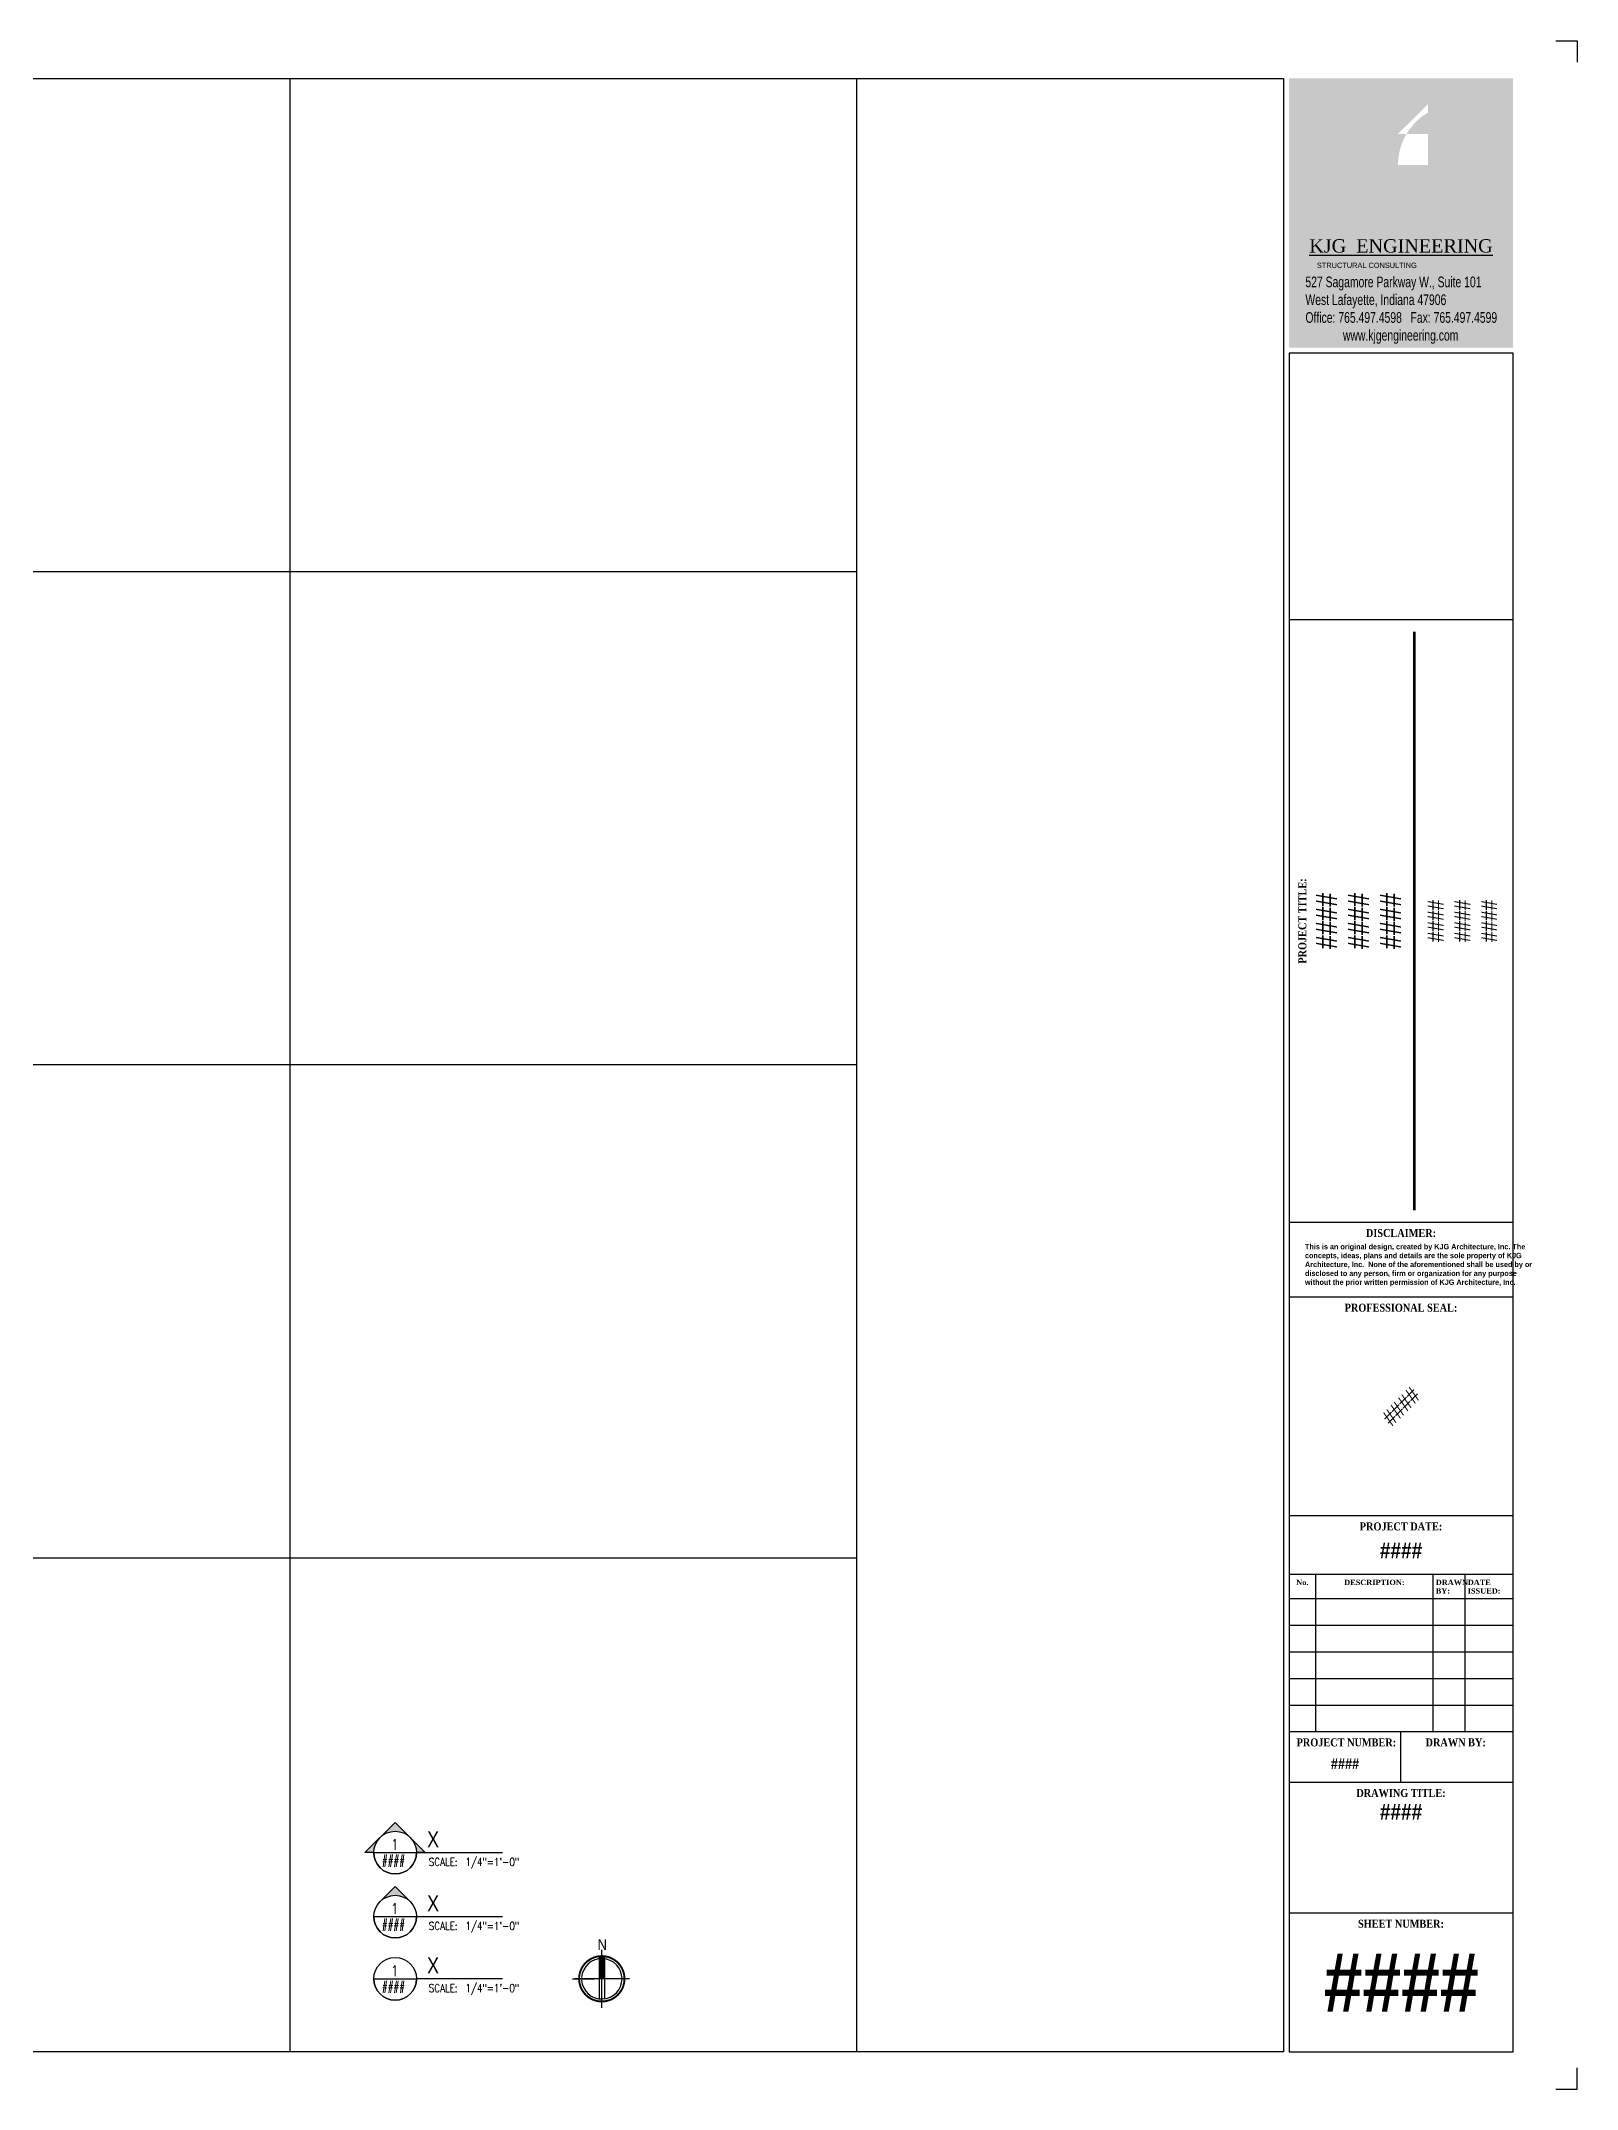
# Paper-space layout '24x36 (eng)' of a CAD drawing. Header units: inches. Extents: x 0 to 36, y 0 to 24.
# Drawn here: x 18 to 36, y 0 to 24 of the extents above; entities that cross this region are included whole.
import ezdxf
from ezdxf.enums import TextEntityAlignment as Align

# ---------------------------------------------------------------- set-up
doc = ezdxf.new("R2010")
doc.units = ezdxf.units.IN
doc.header["$LTSCALE"] = 0.5
doc.header["$MEASUREMENT"] = 0
doc.layers.get('Defpoints').update_dxf_attribs({"color": 27})
doc.layers.add('A-Anno-Note', color=4, linetype='Continuous')
doc.layers.add('G-Anno-Ttlb', color=7, linetype='Continuous')
doc.layers.add('G-Anno-Nplt', color=140, linetype='Continuous', plot=False)
doc.styles.add('Archstyle', font='romans.shx', dxfattribs={"width": 0.8, "height": 0.09375})
doc.styles.add('Arial', font='arial.ttf', dxfattribs={"width": 0.85})
doc.styles.add('Arial Bold', font='arialbd.ttf', dxfattribs={"width": 0.85})
doc.styles.get("Standard").update_dxf_attribs({"font": 'romans.shx', "width": 0.8})
doc.styles.add('TimesNewRoman', font='timesbd.ttf', dxfattribs={"height": 0.625})

# ---------------------------------------------------------------- blocks, each defined once
blk = doc.blocks.new('BORDER24x36 (eng)')
at = {"layer": 'G-Anno-Ttlb'}
h = blk.add_hatch(color=7, dxfattribs=at)
h.dxf.hatch_style = 1
edge = h.paths.add_edge_path()
edge.add_line((34.254, 22.546), (33.902, 22.546))
edge.add_arc((34.617, 22.546), 0.715, 149.4179, 180, ccw=False)
edge.add_line((34.002, 22.91), (34.254, 22.91))
edge.add_line((34.254, 22.91), (34.254, 22.546))
h.paths.add_polyline_path([(33.902, 23.261), (34.254, 23.261), (34.254, 22.91), (33.902, 22.91)])
h.paths.add_polyline_path([(32.924, 22.91), (32.924, 23.261), (33.275, 23.261), (33.275, 22.91)])
edge = h.paths.add_edge_path()
edge.add_line((34.605, 22.722), (34.956, 22.722))
edge.add_line((34.956, 22.722), (34.956, 21.831))
edge.add_line((34.956, 21.831), (34.617, 21.831))
edge.add_arc((34.617, 22.546), 0.715, 180, 270, ccw=False)
edge.add_line((33.902, 22.546), (34.254, 22.546))
edge.add_arc((34.617, 22.546), 0.364, 180, 331.1343)
edge.add_line((34.936, 22.371), (34.605, 22.371))
edge.add_line((34.605, 22.371), (34.605, 22.722))
edge = h.paths.add_edge_path()
edge.add_line((34.617, 23.261), (34.956, 23.261))
edge.add_line((34.956, 23.261), (34.956, 22.91))
edge.add_line((34.956, 22.91), (34.617, 22.91))
edge.add_arc((34.617, 22.546), 0.364, 90, 180)
edge.add_line((34.254, 22.546), (34.254, 23.162))
edge.add_arc((34.617, 22.546), 0.715, 90, 120.5821, ccw=False)
h.paths.add_polyline_path([(33.902, 23.261), (33.902, 22.91), (33.29, 22.298), (33.275, 22.313), (33.275, 22.78), (33.757, 23.261)])
h.paths.add_polyline_path([(32.625, 20.406), (35.25, 20.406), (35.25, 23.562), (32.625, 23.562)])
edge = h.paths.add_edge_path()
edge.add_line((34.254, 21.831), (33.757, 21.831))
edge.add_line((33.757, 21.831), (33.29, 22.298))
edge.add_line((33.29, 22.298), (33.538, 22.546))
edge.add_line((33.538, 22.546), (33.902, 22.182))
edge.add_line((33.902, 22.182), (33.902, 22.546))
edge.add_arc((34.617, 22.546), 0.715, 180, 239.4179)
edge.add_line((34.254, 21.931), (34.254, 21.831))
h = blk.add_hatch(color=130, dxfattribs=at)
h.paths.add_polyline_path([(33.275, 23.261), (32.924, 23.261), (32.924, 22.91), (33.275, 22.91)])
h.paths.add_polyline_path([(33.902, 22.91), (33.902, 23.261), (33.757, 23.261), (33.275, 22.78), (33.275, 22.313), (33.29, 22.298)])
h = blk.add_hatch(color=160, dxfattribs=at)
h.paths.add_polyline_path([(33.902, 22.546), (33.902, 22.182), (33.538, 22.546), (33.29, 22.298), (33.757, 21.831), (34.254, 21.831), (34.254, 21.931, -0.265229)])
h.paths.add_polyline_path([(34.254, 23.162, 0.126488), (34.002, 22.91), (34.254, 22.91)])
h.paths.add_polyline_path([(34.254, 23.261), (33.902, 23.261), (33.902, 22.91)])
h = blk.add_hatch(color=130, dxfattribs=at)
h.paths.add_polyline_path([(34.956, 23.261), (34.617, 23.261, 0.134237), (34.254, 23.162), (34.254, 22.546, -0.414214), (34.617, 22.91), (34.956, 22.91)])
h.paths.add_polyline_path([(34.956, 22.722), (34.605, 22.722), (34.605, 22.371), (34.936, 22.371, -0.77522), (34.254, 22.546), (33.902, 22.546, 0.414214), (34.617, 21.831), (34.956, 21.831)])
at = {"layer": 'G-Anno-Nplt'}
for points in [[(35.75, 24), (36, 24), (36, 23.75)], [(35.75, 0), (36, 0), (36, 0.25)]]:
    blk.add_lwpolyline(points, dxfattribs=at)
at = {"layer": 'G-Anno-Ttlb'}
for p, q in [((35.25, 17.218), (32.625, 17.218)), ((35.25, 10.156), (32.625, 10.156)), ((35.25, 9.281), (32.625, 9.281)), ((35.25, 6.718), (32.625, 6.718)), ((35.25, 6.031), (32.625, 6.031)), ((32.937, 6.031), (32.937, 4.187)), ((34.312, 6.031), (34.312, 4.187)), ((34.687, 6.031), (34.687, 4.187)), ((32.625, 5.749), (35.25, 5.749)), ((32.625, 5.437), (35.25, 5.437)), ((32.625, 5.124), (35.25, 5.124)), ((32.625, 4.812), (35.25, 4.812)), ((32.625, 4.499), (35.25, 4.499)), ((35.25, 4.187), (32.625, 4.187)), ((33.937, 3.594), (33.937, 4.187)), ((35.25, 3.594), (32.625, 3.594)), ((35.25, 2.062), (32.625, 2.062))]:
    blk.add_line(p, q, dxfattribs=at)
blk.add_lwpolyline([(32.562, 0.437), (1, 0.437), (1, 23.562), (32.562, 23.562), (32.562, 0.437)], dxfattribs=at)
blk.add_lwpolyline([(32.562, 0.437), (1, 0.437), (1, 23.562), (32.562, 23.562), (32.562, 0.437)], dxfattribs=at)
blk.add_lwpolyline([(32.625, 0.437), (35.25, 0.437), (35.25, 20.343), (32.625, 20.343)], close=True, dxfattribs=at)
at = {"layer": 'G-Anno-Ttlb', "color": 3, "const_width": 0.0312}
blk.add_lwpolyline([(34.094, 10.298), (34.094, 17.076)], dxfattribs=at)
at = {"style": 'Arial', "width": 0.85, "flags": 8}
for tag, p, height, rotation in [('PROJECTNAME1_001', (33.188, 13.357), 0.25, 90), ('PROJECTNAME2_001', (33.563, 13.357), 0.25, 90), ('PROJECTNAME3_001', (33.938, 13.357), 0.25, 90), ('PROJECTADDRESS1_001', (34.438, 13.44), 0.188, 90), ('PROJECTADDRESS2_001', (34.75, 13.44), 0.188, 90), ('PROJECTADDRESS3_001', (35.063, 13.44), 0.188, 90), ('MILESTONE_001', (33.829, 7.758), 0.188, 45)]:
    blk.add_attdef(tag, p, '', height=height, rotation=rotation, dxfattribs=at)
at = {"style": 'Arial Bold', "width": 0.85, "flags": 8}
for tag, p, height in [('DATE_001', (33.69, 6.218), 0.188), ('PROJECT#_001', (33.116, 3.75), 0.125), ('SHEETNAME_001', (33.69, 3.156), 0.188), ('SHT#_001', (33.031, 0.906), 0.688)]:
    blk.add_attdef(tag, p, '', height=height, dxfattribs=at)
at = {"color": 4, "width": 0.85}
for tag, height, style, p in [('REV#1', 0.0938, 'Arial', (32.781, 5.654)), ('REVDRW#1', 0.0938, 'Arial', (34.5, 5.654)), ('REVDATE#1', 0.0938, 'Arial', (34.969, 5.654)), ('REV#2', 0.0938, 'Arial', (32.781, 5.342)), ('REVDRW#2', 0.0938, 'Arial', (34.5, 5.342)), ('REVDATE#2', 0.0938, 'Arial', (34.969, 5.342)), ('REV#3', 0.0938, 'Arial', (32.781, 5.029)), ('REVDRW#3', 0.0938, 'Arial', (34.5, 5.029)), ('REVDATE#3', 0.0938, 'Arial', (34.969, 5.029)), ('REV#4', 0.0938, 'Arial', (32.781, 4.717)), ('REVDRW#4', 0.0938, 'Arial', (34.5, 4.717)), ('REVDATE#4', 0.0938, 'Arial', (34.969, 4.717)), ('REV#5', 0.0938, 'Arial', (32.781, 4.404)), ('REVDRW#5', 0.0938, 'Arial', (34.5, 4.404)), ('REVDATE#5', 0.0938, 'Arial', (34.969, 4.404)), ('AUTHOR', 0.125, 'Arial Bold', (34.57, 3.812))]:
    blk.add_attdef(tag, text='', height=height, dxfattribs=dict(at, style=style)).set_placement(p, align=Align.MIDDLE_CENTER)
at = {"color": 4, "style": 'Arial', "width": 0.85}
for tag, p in [('REVDESC#1-1', (32.989, 5.654)), ('REVDESC#1-2', (32.989, 5.531)), ('REVDESC#2-1', (32.989, 5.342)), ('REVDESC#2-2', (32.989, 5.219)), ('REVDESC#3-1', (32.989, 5.029)), ('REVDESC#3-2', (32.989, 4.906)), ('REVDESC#4-1', (32.989, 4.717)), ('REVDESC#4-2', (32.989, 4.594)), ('REVDESC#5-1', (32.989, 4.404)), ('REVDESC#5-2', (32.989, 4.281))]:
    blk.add_attdef(tag, text='', height=0.0938, dxfattribs=at).set_placement(p, align=Align.MIDDLE_LEFT)
at = {"layer": 'G-Anno-Ttlb', "color": 3, "style": 'TimesNewRoman', "width": 0.85}
blk.add_text('PROJECT TITLE:', height=0.09375, rotation=90, dxfattribs=at).set_placement((32.781, 13.687), align=Align.MIDDLE_CENTER)
for s, height, p in [('DISCLAIMER:', 0.09375, (33.937, 10.031)), ('PROFESSIONAL SEAL:', 0.09375, (33.937, 9.156)), ('PROJECT DATE:', 0.09375, (33.937, 6.593)), ('No.', 0.0625, (32.781, 5.937)), ('DESCRIPTION:', 0.0625, (33.625, 5.937)), ('PROJECT NUMBER:', 0.09375, (33.297, 4.062)), ('DRAWN BY:', 0.0938, (34.578, 4.062)), ('DRAWING TITLE:', 0.09375, (33.937, 3.469)), ('SHEET NUMBER:', 0.09375, (33.937, 1.937))]:
    blk.add_text(s, height=height, dxfattribs=at).set_placement(p, align=Align.MIDDLE_CENTER)
for s, p in [('DRAWN', (34.344, 5.937)), ('BY:', (34.344, 5.837)), ('DATE', (34.719, 5.937)), ('ISSUED:', (34.719, 5.837))]:
    blk.add_text(s, height=0.0625, dxfattribs=at).set_placement(p, align=Align.MIDDLE_LEFT)
at = {"layer": 'G-Anno-Ttlb', "insert": (32.862, 21.677), "char_height": 0.15625, "width": 2.375, "attachment_point": 1, "line_spacing_factor": 2, "style": 'TimesNewRoman'}
blk.add_mtext('{\\fTimes New Roman|b0|i0|c0|p18;\\L\\C110;KJG  ENGINEERING}', dxfattribs=at)
at = {"layer": 'G-Anno-Ttlb', "insert": (32.952, 21.402), "char_height": 0.0625, "width": 1.94708, "attachment_point": 1, "style": 'TimesNewRoman'}
blk.add_mtext('{\\fBankGothic Md BT|b0|i0|c0|p34;\\C110;STRUCTURAL CONSULTING}', dxfattribs=at)
at = {"layer": 'G-Anno-Ttlb', "color": 110, "insert": (32.817, 21.239), "char_height": 0.1875, "attachment_point": 1, "style": 'TimesNewRoman'}
blk.add_mtext_dynamic_manual_height_columns('{\\fArial Narrow|b0|i0|c0|p34;\\H0.66667x;\\W0.85;527 Sagamore Parkway W., Suite 101\\PWest Lafayette, Indiana 47906\\POffice: 765.497.4598   Fax: 765.497.4599\\P             www.kjgengineering.com}', width=2.26881, gutter_width=3.125, heights=[0], dxfattribs=at)
at = {"layer": 'G-Anno-Ttlb', "color": 3, "insert": (32.812, 9.903), "char_height": 0.0625, "width": 2.40473, "attachment_point": 1, "style": 'Arial'}
blk.add_mtext('{\\Fsasb____.pfb|c0;This is an original design, created by KJG Architecture, Inc. The concepts, ideas, plans and details are the sole property of KJG Architecture, Inc.  None of the aforementioned shall be used by or disclosed to any person, firm or organization for any purpose without the prior written permission of KJG Architecture, Inc.}', dxfattribs=at)
blk = doc.blocks.new('KJG Plan Title')
blk.add_line((-0.25, 0), (0.25, 0))
at = {"const_width": 0.0156}
blk.add_lwpolyline([(0.25, 0), (1.262, 0)], dxfattribs=at)
blk.add_circle((0, 0), 0.25)
blk.add_arc((0, 0), 0.25, 180, 0)
at = {"style": 'Archstyle', "width": 0.8}
blk.add_text('SCALE:', height=0.0938, dxfattribs=at).set_placement((0.395, -0.156))
at = {"width": 0.8}
for tag, p, height, style in [('2', (0.375, 0.312), 0.188, 'Arial'), ('1', (0.375, 0.062), 0.188, 'Arial'), ('1/X"=1\'-0"', (0.824, -0.156), 0.0938, 'Archstyle')]:
    blk.add_attdef(tag, p, '', height=height, dxfattribs=dict(at, style=style))
at = {"style": 'Archstyle', "width": 0.8}
blk.add_attdef('#', text='', height=0.125, dxfattribs=at).set_placement((-0.004, 0.094), align=Align.MIDDLE_CENTER)
at = {"width": 0.8}
blk.add_attdef('#_001', (-0.154, -0.134), '', height=0.0938, dxfattribs=at)
blk = doc.blocks.new('KJG Elevation Title')
at = {"linetype": 'ByBlock', "lineweight": -2}
blk.add_hatch(color=0, dxfattribs=at).paths.add_polyline_path([(0, 0.354), (-0.177, 0.177, -0.414214), (0.177, 0.177)])
blk.add_line((-0.25, 0), (0.25, 0))
at = {"color": 0, "linetype": 'ByBlock', "lineweight": -2}
blk.add_lwpolyline([(-0.177, 0.177), (0, 0.354), (0.177, 0.177)], dxfattribs=at)
at = {"const_width": 0.0156}
blk.add_lwpolyline([(0.25, 0), (1.262, 0)], dxfattribs=at)
blk.add_circle((0, 0), 0.25)
blk.add_arc((0, 0), 0.25, 180, 0)
at = {"style": 'Archstyle', "width": 0.8}
blk.add_text('SCALE:', height=0.0938, dxfattribs=at).set_placement((0.395, -0.156))
at = {"width": 0.8}
for tag, p, height, style in [('2', (0.375, 0.312), 0.188, 'Arial'), ('1', (0.375, 0.062), 0.188, 'Arial'), ('1/X"=1\'-0"', (0.824, -0.156), 0.0938, 'Archstyle')]:
    blk.add_attdef(tag, p, '', height=height, dxfattribs=dict(at, style=style))
at = {"style": 'Archstyle', "width": 0.8}
blk.add_attdef('#', text='', height=0.125, dxfattribs=at).set_placement((-0.004, 0.094), align=Align.MIDDLE_CENTER)
at = {"width": 0.8}
blk.add_attdef('#_001', (-0.154, -0.134), '', height=0.0938, dxfattribs=at)
blk = doc.blocks.new('Anno_Arrow_A2')
at = {"linetype": 'ByBlock', "lineweight": -2}
h = blk.add_hatch(color=0, dxfattribs=at)
h.paths.add_polyline_path([(-1.77, 1.77), (-3.54, 0), (-2.5, 0, -0.198912)])
h.paths.add_polyline_path([(0, 3.54), (-1.77, 1.77, -0.414214), (1.77, 1.77)])
h.paths.add_polyline_path([(2.37, 1.16), (2.25, 1.1, -0.114349), (2.5, 0), (3.54, 0)])
h.paths.add_polyline_path([(1.77, 1.77, -0.082683), (2.25, 1.1), (2.37, 1.16)])
at = {"color": 0, "linetype": 'ByBlock', "lineweight": -2}
blk.add_lwpolyline([(-2.5, 0), (-3.54, 0), (0, 3.54), (3.54, 0), (2.5, 0)], dxfattribs=at)
blk = doc.blocks.new('KJG Section Title')
blk.add_line((-0.25, 0), (0.25, 0))
at = {"const_width": 0.0156}
blk.add_lwpolyline([(0.25, 0), (1.262, 0)], dxfattribs=at)
blk.add_circle((0, 0), 0.25)
blk.add_arc((0, 0), 0.25, 180, 0)
at = {"xscale": 0.1, "yscale": 0.1, "zscale": 0.1}
blk.add_blockref('Anno_Arrow_A2', (0, 0), dxfattribs=at)
at = {"style": 'Archstyle', "width": 0.8}
blk.add_text('SCALE:', height=0.0938, dxfattribs=at).set_placement((0.395, -0.156))
at = {"width": 0.8}
for tag, p, height, style in [('2', (0.375, 0.312), 0.188, 'Arial'), ('1', (0.375, 0.062), 0.188, 'Arial'), ('1/X"=1\'-0"', (0.824, -0.156), 0.0938, 'Archstyle')]:
    blk.add_attdef(tag, p, '', height=height, dxfattribs=dict(at, style=style))
at = {"style": 'Archstyle', "width": 0.8}
blk.add_attdef('#', text='', height=0.125, dxfattribs=at).set_placement((-0.004, 0.094), align=Align.MIDDLE_CENTER)
at = {"width": 0.8}
blk.add_attdef('#_001', (-0.154, -0.134), '', height=0.0938, dxfattribs=at)
blk = doc.blocks.new('KJG North Arrow')
at = {"layer": 'A-Anno-Note'}
for p, q in [((-0.036, 0.264), (-0.036, -0.235)), ((-0.02, 0.254), (-0.02, 0)), ((-0.004, -0.34), (-0.004, 0.34)), ((0.013, 0.254), (0.013, 0)), ((0.029, 0.264), (0.029, -0.235)), ((-0.346, 0), (-0.094, 0)), ((-0.098, 0), (-0.321, 0)), ((0.321, 0), (-0.321, 0))]:
    blk.add_line(p, q, dxfattribs=at)
at = {"layer": 'A-Anno-Note', "const_width": 0.0227}
blk.add_lwpolyline([(-0.004, -0.266, 1), (-0.004, 0.266, 1)], format="xyb", close=True, dxfattribs=at)
at = {"layer": 'A-Anno-Note'}
blk.add_arc((-0.004, 0), 0.237, 184.0608, 175.9392, dxfattribs=at)
blk.add_solid([(-0.02, 0), (0.013, 0), (-0.02, 0.254), (0.013, 0.254)], dxfattribs=at)
at = {"layer": 'A-Anno-Note', "style": 'Arial', "width": 0.85}
blk.add_text('N', height=0.125, dxfattribs=at).set_placement((0.002, 0.401), align=Align.MIDDLE_CENTER)

psp = doc.layouts.new('24x36 (eng)')

# ---------------------------------------------------------------- linework, layer by layer
psp.add_line((27.562, 0.437), (27.562, 23.562))
at = {"layer": 'Defpoints'}
for p, q in [((20.922, 0.437), (20.922, 23.562)), ((27.562, 17.781), (1, 17.781)), ((27.562, 12), (1, 12)), ((27.562, 6.219), (1, 6.219))]:
    psp.add_line(p, q, dxfattribs=at)

# ---------------------------------------------------------------- block references
ref = psp.add_blockref('BORDER24x36 (eng)', (0, 0))
ref.add_attrib('PROJECT#_001', '####', (33.116, 3.75), dxfattribs={"height": 0.125, "style": 'Arial Bold', "width": 0.85})
ref.add_attrib('SHT#_001', '####', (33.031, 0.906), dxfattribs={"height": 0.6875, "style": 'Arial Bold', "width": 0.85})
ref.add_attrib('SHEETNAME_001', '####', (33.69, 3.156), dxfattribs={"height": 0.1875, "style": 'Arial Bold', "width": 0.85})
ref.add_attrib('MILESTONE_001', '####', (33.829, 7.758), dxfattribs={"height": 0.1875, "rotation": 45, "style": 'Arial', "width": 0.85})
ref.add_attrib('DATE_001', '####', (33.69, 6.218), dxfattribs={"height": 0.1875, "style": 'Arial Bold', "width": 0.85})
ref.add_attrib('PROJECTNAME1_001', '####', (33.188, 13.357), dxfattribs={"height": 0.25, "rotation": 90, "style": 'Arial', "width": 0.85})
ref.add_attrib('PROJECTNAME2_001', '####', (33.563, 13.357), dxfattribs={"height": 0.25, "rotation": 90, "style": 'Arial', "width": 0.85})
ref.add_attrib('PROJECTNAME3_001', '####', (33.938, 13.357), dxfattribs={"height": 0.25, "rotation": 90, "style": 'Arial', "width": 0.85})
ref.add_attrib('PROJECTADDRESS1_001', '####', (34.438, 13.44), dxfattribs={"height": 0.1875, "rotation": 90, "style": 'Arial', "width": 0.85})
ref.add_attrib('PROJECTADDRESS2_001', '####', (34.75, 13.44), dxfattribs={"height": 0.1875, "rotation": 90, "style": 'Arial', "width": 0.85})
ref.add_attrib('PROJECTADDRESS3_001', '####', (35.063, 13.44), dxfattribs={"height": 0.1875, "rotation": 90, "style": 'Arial', "width": 0.85})
at = {"layer": 'A-Anno-Note'}
for name, p in [('KJG Section Title', (22.15, 2.77)), ('KJG Elevation Title', (22.15, 2.02)), ('KJG Plan Title', (22.15, 1.292))]:
    psp.add_blockref(name, p, dxfattribs=at).add_auto_attribs({'#': '1', '1': 'X', '1/X"=1\'-0"': '1/4"=1\'-0"', '#_001': '####'})
psp.add_blockref('KJG North Arrow', (24.576, 1.292), dxfattribs=at)

doc.saveas('drawing.dxf')
